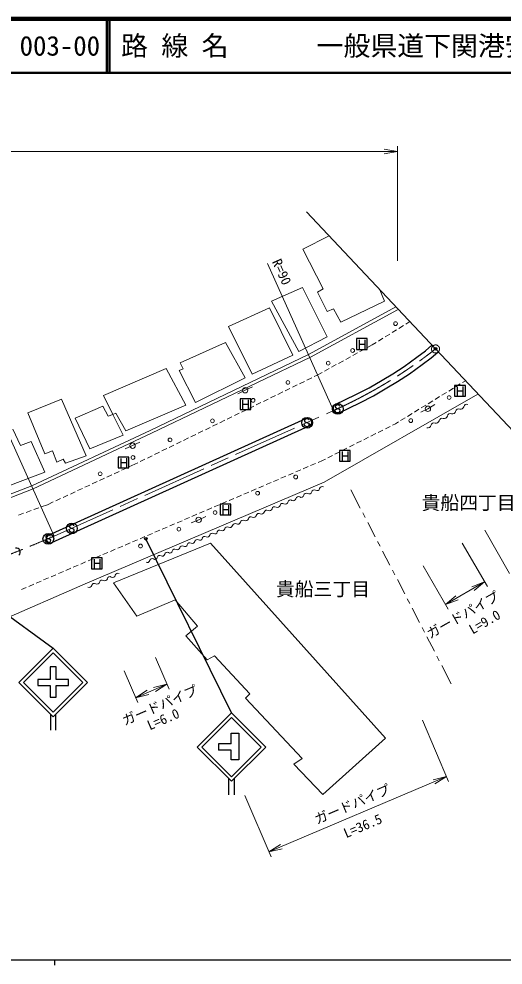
# Model space of a CAD drawing. Units: millimetres, scale not verified. Extents: x 40000 to 680000, y 20000 to 380000.
# Drawn here: x 161396 to 251405, y 204000 to 380000 of the extents above; entities that cross this region are included whole.
import ezdxf
from ezdxf.enums import TextEntityAlignment as Align

# ---------------------------------------------------------------- set-up
doc = ezdxf.new("R2010")
doc.units = ezdxf.units.MM
doc.header["$LTSCALE"] = 1000
doc.header["$PDMODE"] = 32
doc.header["$PDSIZE"] = 500
doc.linetypes.add('CHAIN', pattern=[18.5, 12, -1.5, 3.5, -1.5])
for name, color, linetype, lineweight in [('M-BMK', 2, 'CHAIN', 13), ('M-BMK-HTXT', 7, 'Continuous', 13), ('M-BMK-OTRS', 5, 'Continuous', 25), ('M-STR-HTXT', 7, 'Continuous', 13), ('M-STR-STRC', 7, 'Continuous', 25), ('M-TTL', 2, 'Continuous', 140), ('M-TTL-BAND', 7, 'Continuous', 25), ('M-TTL-LINE', 7, 'Continuous', 50), ('M-WORK', 1, 'Continuous', 13)]:
    doc.layers.add(name, color=color, linetype=linetype, lineweight=lineweight)
doc.layers.add('M-OTRS', color=6, linetype='Continuous')
doc.layers.add('M-TTL-TXT', color=7, linetype='Continuous')
doc.styles.add('ＭＳ ゴシック', font='')
doc.styles.get('ＭＳ ゴシック').set_extended_font_data('MS Gothic')

# ---------------------------------------------------------------- blocks, each defined once
blk = doc.blocks.new('open_arrow')
at = {"color": 0, "linetype": 'Continuous', "lineweight": -2}
blk.add_lwpolyline([(7.5, 1.25), (0, 0), (7.5, -1.25)], dxfattribs=at)

msp = doc.modelspace()

# ---------------------------------------------------------------- linework, layer by layer
at = {"layer": 'M-BMK'}
msp.add_line((167933, 283788), (219897, 307160), dxfattribs=at)
msp.add_circle((238850, 318611), 750, dxfattribs=at)
for centre, radius, start, end in [((183187, 389333), 90000, 294.07221, 308.20496), ((34106, 596343), 340000, 276.77247, 293.17921)]:
    msp.add_arc(centre, radius, start, end, dxfattribs=at)
at = {"layer": 'M-BMK-HTXT'}
for p, q in [((223116, 292409), (224866, 289021)), ((225324, 288133), (225783, 287244)), ((226242, 286356), (227619, 283690)), ((228078, 282802), (228537, 281913)), ((228995, 281025), (230372, 278359)), ((230831, 277471), (231290, 276582)), ((231749, 275694), (233125, 273028)), ((233584, 272140), (234043, 271251)), ((234502, 270363), (235878, 267697)), ((236337, 266809), (236796, 265920)), ((237255, 265032), (238632, 262366)), ((239090, 261478), (239549, 260589)), ((240008, 259701), (241758, 256313))]:
    msp.add_line(p, q, dxfattribs=at)
at = {"layer": 'M-BMK-OTRS'}
for p, q in [((238850, 318611), (214870, 344105)), ((262830, 293117), (238850, 318611))]:
    msp.add_line(p, q, dxfattribs=at)
at = {"layer": 'M-OTRS'}
msp.add_point((238850, 318611), dxfattribs=at)
at = {"layer": 'M-STR-HTXT'}
for p, q in [((231781, 335000), (231781, 356344)), ((73341, 355344), (231781, 355344)), ((219897, 307160), (207592, 334520)), ((167933, 283788), (155630, 311141)), ((248036, 284907), (252624, 276813)), ((243824, 282469), (248484, 274417)), ((236530, 278247), (241190, 270195)), ((240689, 271060), (247983, 275282)), ((186755, 261221), (189297, 255329)), ((180938, 258711), (183480, 252819)), ((183084, 253737), (188901, 256247)), ((236430, 249550), (241274, 238128)), ((207878, 225052), (240884, 239049)), ((203424, 235554), (208268, 224132))]:
    msp.add_line(p, q, dxfattribs=at)
at = {"layer": 'M-STR-STRC'}
for p, q in [((226155, 320530), (224155, 320530)), ((224155, 320530), (224155, 318530)), ((225687, 320325), (225687, 318620)), ((226155, 318530), (226155, 320530)), ((224695, 318615), (224695, 320314)), ((224695, 319530), (225687, 319530)), ((236953, 318287), (238178, 319325)), ((224155, 318530), (226155, 318530)), ((233044, 315363), (235358, 317067)), ((235358, 317067), (236953, 318287)), ((236379, 315708), (238020, 316963)), ((238020, 316963), (239277, 318028)), ((230902, 314003), (233044, 315363)), ((234005, 313959), (236379, 315708)), ((228916, 312814), (230902, 314003)), ((231794, 312556), (234005, 313959)), ((226492, 311391), (228916, 312814)), ((229783, 311352), (231794, 312556)), ((244397, 311805), (242397, 311805)), ((242397, 311805), (242397, 309805)), ((242937, 309890), (242937, 311589)), ((243928, 311600), (243928, 309895)), ((244397, 309805), (244397, 311805)), ((220191, 308264), (224038, 310125)), ((224038, 310125), (226492, 311391)), ((224798, 308604), (227313, 309902)), ((227313, 309902), (229783, 311352)), ((242397, 309805), (244397, 309805)), ((242937, 310805), (243928, 310805)), ((204507, 309354), (202507, 309354)), ((202507, 309354), (202507, 307354)), ((203047, 307439), (203047, 309138)), ((203047, 308354), (204038, 308354)), ((204038, 309149), (204038, 307444)), ((204507, 307354), (204507, 309354)), ((220346, 308081), (220218, 307942)), ((220477, 308174), (220346, 308081)), ((220643, 308207), (220477, 308174)), ((220759, 308191), (220643, 308207)), ((220903, 308119), (220759, 308191)), ((221013, 308044), (220903, 308119)), ((220931, 306734), (224798, 308604)), ((221047, 307933), (221013, 308044)), ((202507, 307354), (204507, 307354)), ((220204, 307054), (220165, 307164)), ((220218, 307942), (220202, 307829)), ((220202, 307829), (220287, 307646)), ((220288, 306876), (220204, 307054)), ((220287, 307646), (220438, 307573)), ((220391, 306803), (220288, 306876)), ((220537, 306728), (220391, 306803)), ((220438, 307573), (220970, 307385)), ((220658, 306711), (220537, 306728)), ((220825, 306740), (220658, 306711)), ((220950, 306836), (220825, 306740)), ((221021, 306985), (220950, 306836)), ((220970, 307385), (221051, 307212)), ((221051, 307212), (221021, 306985)), ((166919, 283980), (214710, 305663)), ((214490, 304482), (214451, 304592)), ((214504, 305371), (214488, 305257)), ((214488, 305257), (214574, 305075)), ((214574, 304305), (214490, 304482)), ((214632, 305509), (214504, 305371)), ((214574, 305075), (214725, 305001)), ((214764, 305602), (214632, 305509)), ((214725, 305001), (215257, 304813)), ((214930, 305636), (214764, 305602)), ((215045, 305619), (214930, 305636)), ((215190, 305547), (215045, 305619)), ((215300, 305472), (215190, 305547)), ((215257, 304813), (215337, 304640)), ((215334, 305361), (215300, 305472)), ((215337, 304640), (215307, 304413)), ((167530, 282634), (215330, 304296)), ((214678, 304231), (214574, 304305)), ((214824, 304156), (214678, 304231)), ((214944, 304139), (214824, 304156)), ((215112, 304168), (214944, 304139)), ((215236, 304264), (215112, 304168)), ((215307, 304413), (215236, 304264)), ((223003, 299729), (221003, 299729)), ((221003, 299729), (221003, 297729)), ((221544, 297814), (221544, 299513)), ((222535, 299524), (222535, 297819)), ((223003, 297729), (223003, 299729)), ((181856, 298471), (179856, 298471)), ((179856, 298471), (179856, 296471)), ((180396, 296556), (180396, 298255)), ((180396, 297471), (181387, 297471)), ((181387, 298266), (181387, 296561)), ((181856, 296471), (181856, 298471)), ((221003, 297729), (223003, 297729)), ((221544, 298729), (222535, 298729)), ((179856, 296471), (181856, 296471)), ((200810, 289767), (198810, 289767)), ((198810, 289767), (198810, 287767)), ((199350, 287851), (199350, 289551)), ((199350, 288767), (200341, 288767)), ((200341, 289562), (200341, 287857)), ((200810, 287767), (200810, 289767)), ((198810, 287767), (200810, 287767)), ((170782, 285706), (170766, 285592)), ((170766, 285592), (170852, 285410)), ((170911, 285844), (170782, 285706)), ((170852, 285410), (171003, 285336)), ((171042, 285937), (170911, 285844)), ((171003, 285336), (171535, 285148)), ((171208, 285971), (171042, 285937)), ((171324, 285954), (171208, 285971)), ((171468, 285882), (171324, 285954)), ((171578, 285807), (171468, 285882)), ((171535, 285148), (171615, 284975)), ((171612, 285696), (171578, 285807)), ((166410, 283765), (166394, 283651)), ((166394, 283651), (166479, 283469)), ((166538, 283904), (166410, 283765)), ((166479, 283469), (166630, 283396)), ((166669, 283997), (166538, 283904)), ((166630, 283396), (167163, 283207)), ((166835, 284030), (166669, 283997)), ((166951, 284014), (166835, 284030)), ((167095, 283941), (166951, 284014)), ((167205, 283867), (167095, 283941)), ((167240, 283755), (167205, 283867)), ((170769, 284817), (170729, 284927)), ((170853, 284640), (170769, 284817)), ((170956, 284566), (170853, 284640)), ((171102, 284491), (170956, 284566)), ((171222, 284474), (171102, 284491)), ((171390, 284503), (171222, 284474)), ((171515, 284599), (171390, 284503)), ((171586, 284748), (171515, 284599)), ((171615, 284975), (171586, 284748)), ((166396, 282877), (166357, 282987)), ((166480, 282699), (166396, 282877)), ((166583, 282625), (166480, 282699)), ((166730, 282550), (166583, 282625)), ((166850, 282533), (166730, 282550)), ((167017, 282562), (166850, 282533)), ((167142, 282658), (167017, 282562)), ((167213, 282807), (167142, 282658)), ((167163, 283207), (167243, 283035)), ((167243, 283035), (167213, 282807)), ((200908, 250915), (185006, 283312)), ((176880, 279734), (174880, 279734)), ((174880, 279734), (174880, 277734)), ((175421, 277819), (175421, 279518)), ((175421, 278734), (176412, 278734)), ((176412, 279529), (176412, 277824)), ((176880, 277734), (176880, 279734)), ((174880, 277734), (176880, 277734)), ((156372, 271219), (167762, 262925)), ((167262, 250697), (167262, 247697)), ((168262, 247697), (168262, 250697)), ((200829, 245124), (200829, 247138)), ((200829, 247138), (202267, 247138)), ((202267, 247138), (202267, 242152)), ((198528, 245124), (198528, 243974)), ((200829, 245124), (198528, 245124)), ((200829, 243974), (198528, 243974)), ((200829, 242152), (200829, 243974)), ((202267, 242152), (200829, 242152)), ((200408, 235687), (200408, 238687)), ((201408, 238687), (201408, 235687))]:
    msp.add_line(p, q, dxfattribs=at)
for points in [[(167762, 250197), (174126, 256561), (167762, 262925), (161398, 256561)], [(167762, 251045), (173278, 256561), (167762, 262076), (162247, 256561)], [(168337, 257136), (168337, 259473), (167187, 259473), (167187, 257136), (164886, 257136), (164886, 255985), (167187, 255985), (167187, 253864), (168337, 253864), (168337, 255985), (170639, 255985), (170639, 257136)], [(200908, 238187), (194544, 244551), (200908, 250915), (207272, 244551)], [(200908, 239035), (195393, 244551), (200908, 250066), (206423, 244551)]]:
    msp.add_lwpolyline(points, close=True, dxfattribs=at)
for centre, radius in [((220675, 307456), 1000), ((214961, 304884), 1000), ((171240, 285219), 1000), ((166867, 283279), 1000), ((185006, 283312), 250)]:
    msp.add_circle(centre, radius, dxfattribs=at)
for centre, radius, start, end in [((220662, 307548), 857, 123.31171, 288.3181), ((215100, 305016), 756, 287.75423, 121.05531), ((167207, 283299), 739, 112.89925, 295.91029), ((160916, 280848), 738, 307.66172, 100.34778)]:
    msp.add_arc(centre, radius, start, end, dxfattribs=at)
at = {"layer": 'M-TTL'}
msp.add_line((680000, 380000), (40000, 380000), dxfattribs=at)
at = {"layer": 'M-TTL-BAND'}
for p, q in [((40000, 205000), (579000, 205000)), ((168000, 205000), (168000, 204000))]:
    msp.add_line(p, q, dxfattribs=at)
at = {"layer": 'M-TTL-LINE'}
for p, q in [((177750, 380000), (177750, 370000)), ((178250, 380000), (178250, 370000)), ((40000, 370000), (680000, 370000))]:
    msp.add_line(p, q, dxfattribs=at)
at = {"layer": 'M-WORK'}
for p, q in [((219069, 339640), (214202, 337168)), ((214202, 337168), (217978, 329804)), ((214119, 330050), (208326, 327493)), ((218693, 320879), (214119, 330050)), ((217978, 329804), (216875, 329194)), ((216875, 329194), (218681, 325558)), ((229353, 327529), (228505, 329609)), ((208326, 327493), (213463, 318159)), ((221238, 323588), (229353, 327529)), ((207998, 326274), (200328, 322756)), ((212290, 317455), (207998, 326274)), ((215346, 317639), (231494, 326431)), ((215619, 317105), (231781, 325904)), ((218681, 325558), (219854, 326074)), ((219854, 326074), (221238, 323588)), ((200328, 322756), (204761, 313890)), ((230770, 321650), (231622, 322174)), ((232048, 322436), (232899, 322960)), ((233325, 323223), (234077, 323686)), ((213463, 318159), (218693, 320879)), ((228216, 320077), (229067, 320601)), ((229493, 320863), (230345, 321387)), ((199812, 319808), (191384, 316040)), ((203471, 313257), (199812, 319808)), ((224779, 318106), (225655, 318589)), ((226092, 318830), (227038, 319351)), ((227038, 319351), (227790, 319814)), ((185776, 303471), (215346, 317639)), ((186033, 302929), (215619, 317105)), ((204761, 313890), (212290, 317455)), ((222152, 316658), (223027, 317140)), ((223465, 317382), (224341, 317865)), ((191384, 316040), (191947, 314898)), ((219524, 315209), (220400, 315692)), ((220838, 315934), (221714, 316416)), ((188773, 315000), (177140, 309926)), ((192409, 308151), (188773, 315000)), ((191947, 314898), (191212, 314586)), ((191212, 314586), (194199, 308675)), ((216280, 313455), (216827, 313722)), ((216827, 313722), (217773, 314244)), ((218211, 314485), (219086, 314968)), ((194199, 308675), (203471, 313257)), ((203454, 310921), (204800, 311584)), ((212236, 311480), (213135, 311919)), ((213584, 312139), (214483, 312577)), ((214932, 312797), (215830, 313236)), ((242588, 311571), (243440, 312094)), ((243866, 312356), (244416, 312694)), ((177140, 309926), (178860, 306447)), ((203454, 310921), (202109, 310258)), ((208193, 309505), (209091, 309944)), ((209541, 310164), (210439, 310603)), ((210888, 310822), (211787, 311261)), ((218115, 293839), (246743, 310220)), ((240032, 310001), (240884, 310524)), ((241310, 310786), (242162, 311309)), ((169280, 309272), (163037, 306745)), ((173872, 298757), (169280, 309272)), ((181268, 303367), (192409, 308151)), ((205497, 308189), (206396, 308628)), ((206845, 308847), (207743, 309286)), ((236198, 307645), (237050, 308169)), ((237439, 307480), (238713, 308272)), ((237476, 308431), (238328, 308954)), ((238754, 309216), (239606, 309739)), ((163037, 306745), (166210, 299111)), ((177015, 307964), (171826, 305759)), ((177984, 306103), (177015, 307964)), ((178860, 306447), (177984, 306103)), ((178860, 306447), (179407, 306666)), ((180760, 302569), (178860, 306447)), ((179407, 306666), (181268, 303367)), ((201454, 306214), (202352, 306653)), ((202801, 306872), (203700, 307311)), ((204149, 307531), (205048, 307969)), ((233641, 306075), (234493, 306599)), ((234919, 306860), (235772, 307384)), ((237439, 307480), (236089, 306826)), ((171826, 305759), (174599, 300052)), ((197410, 304239), (198309, 304678)), ((198758, 304897), (199657, 305336)), ((200106, 305556), (201004, 305995)), ((230866, 304428), (231388, 304691)), ((231388, 304691), (231937, 305028)), ((232363, 305290), (233215, 305813)), ((161667, 300637), (160239, 303701)), ((163823, 293151), (185776, 303471)), ((164058, 292599), (186033, 302929)), ((194714, 302923), (195613, 303361)), ((196062, 303581), (196961, 304020)), ((226848, 302403), (227741, 302853)), ((228187, 303078), (229080, 303528)), ((229527, 303753), (230420, 304203)), ((163679, 301418), (161667, 300637)), ((166189, 295685), (163679, 301418)), ((174599, 300052), (180760, 302569)), ((182535, 300619), (183881, 301281)), ((190671, 300948), (191570, 301386)), ((192019, 301606), (192917, 302045)), ((193367, 302264), (194265, 302703)), ((224169, 301053), (225062, 301503)), ((225508, 301728), (226401, 302178)), ((166210, 299111), (167607, 299674)), ((167607, 299674), (168472, 297527)), ((182535, 300619), (181156, 300028)), ((186627, 298973), (187526, 299412)), ((187975, 299631), (188874, 300070)), ((189323, 300289), (190222, 300728)), ((220150, 299028), (221043, 299478)), ((221489, 299703), (222382, 300153)), ((222829, 300378), (223722, 300828)), ((168472, 297527), (169650, 298089)), ((169650, 298089), (170025, 297339)), ((170025, 297339), (173872, 298757)), ((183932, 297656), (184830, 298095)), ((185280, 298314), (186178, 298753)), ((216998, 297503), (217843, 297865)), ((217843, 297865), (218364, 298128)), ((218810, 298353), (219703, 298803)), ((147494, 288644), (166189, 295685)), ((179119, 295402), (180026, 295822)), ((180480, 296032), (181387, 296452)), ((181841, 296662), (182935, 297170)), ((182935, 297170), (183483, 297437)), ((212862, 295730), (213781, 296124)), ((214241, 296321), (215160, 296715)), ((215619, 296912), (216538, 297306)), ((175035, 293510), (175943, 293930)), ((176396, 294141), (177304, 294561)), ((177757, 294771), (178665, 295191)), ((208726, 293957), (209645, 294351)), ((210105, 294548), (211024, 294942)), ((211483, 295139), (212402, 295533)), ((147217, 286748), (163823, 293151)), ((147417, 286182), (164058, 292599)), ((172313, 292249), (173221, 292670)), ((173674, 292880), (174582, 293300)), ((173734, 274948), (218115, 293839)), ((204590, 292184), (205509, 292578)), ((205969, 292775), (206888, 293169)), ((207347, 293366), (208266, 293760)), ((168230, 290358), (169137, 290778)), ((169591, 290988), (170498, 291409)), ((170952, 291619), (171859, 292039)), ((200454, 290411), (201373, 290805)), ((201833, 291002), (202752, 291396)), ((203211, 291593), (204130, 291987)), ((164136, 288716), (165076, 289058)), ((165546, 289228), (166681, 289641)), ((166681, 289641), (167776, 290148)), ((196318, 288637), (197237, 289031)), ((197697, 289228), (198616, 289622)), ((199075, 289820), (199995, 290214)), ((161316, 287693), (162256, 288034)), ((162726, 288204), (163666, 288546)), ((192182, 286864), (193101, 287258)), ((193561, 287455), (194480, 287849)), ((194814, 286819), (196164, 287473)), ((194940, 288046), (195859, 288440)), ((188046, 285091), (188965, 285485)), ((189425, 285682), (190344, 286076)), ((190804, 286273), (191723, 286667)), ((194814, 286819), (193431, 286240)), ((183910, 283318), (184830, 283712)), ((185289, 283909), (186208, 284303)), ((186668, 284500), (187587, 284894)), ((178957, 275119), (197013, 282506)), ((179774, 281545), (180694, 281939)), ((181153, 282136), (182072, 282530)), ((182532, 282727), (183451, 283121)), ((197013, 282506), (229561, 246194)), ((175639, 279772), (176558, 280166)), ((177017, 280363), (177936, 280757)), ((178396, 280954), (179315, 281348)), ((171503, 277998), (172422, 278392)), ((172881, 278589), (173800, 278983)), ((174260, 279180), (175179, 279575)), ((167367, 276225), (168286, 276619)), ((168745, 276816), (169664, 277210)), ((170124, 277407), (171043, 277801)), ((151103, 265077), (173734, 274948)), ((163231, 274452), (164150, 274846)), ((164609, 275043), (165529, 275437)), ((165988, 275634), (166907, 276028)), ((183319, 268900), (178957, 275119)), ((161852, 273861), (162771, 274255)), ((190465, 271918), (183319, 268900)), ((194593, 267024), (190465, 271918)), ((192451, 265241), (194593, 267024)), ((196383, 260789), (192451, 265241)), ((197759, 261539), (196383, 260789)), ((204342, 254448), (197759, 261539)), ((203545, 253651), (204342, 254448)), ((214035, 242406), (203545, 253651)), ((229561, 246194), (217912, 235761)), ((212534, 241390), (214035, 242406)), ((217912, 235761), (212534, 241390))]:
    msp.add_line(p, q, dxfattribs=at)
for centre, radius in [((231424, 323323), 350), ((223438, 318327), 350), ((218900, 315970), 350), ((211406, 312382), 350), ((203454, 310921), 500), ((241381, 309567), 350), ((204933, 309040), 350), ((237439, 307480), 500), ((197369, 305240), 350), ((234239, 305275), 350), ((182535, 300619), 500), ((189488, 301687), 350), ((182592, 298415), 350), ((176506, 295389), 350), ((212849, 294791), 350), ((205777, 291765), 350), ((194814, 286819), 500), ((197861, 288177), 350), ((191142, 285081), 350), ((184000, 281950), 350)]:
    msp.add_circle(centre, radius, dxfattribs=at)
for centre, radius, start, end in [((244675, 307744), 581, 70.53718, 168.5537), ((241621, 306013), 581, 70.53718, 168.5537), ((242008, 307109), 581, 250.53718, 348.5537), ((243148, 306878), 581, 70.53718, 168.5537), ((243535, 307974), 581, 250.53718, 348.5537), ((238567, 304282), 581, 70.53718, 168.5537), ((238955, 305378), 581, 250.53718, 348.5537), ((240094, 305147), 581, 70.53718, 168.5537), ((240481, 306243), 581, 250.53718, 348.5537), ((237428, 304512), 581, 250.53718, 348.5537), ((216307, 291887), 499, 59.82613, 166.15717), ((216809, 292751), 499, 239.82613, 346.15717), ((217778, 292512), 499, 59.82613, 166.15717), ((211891, 290014), 499, 59.82613, 166.15717), ((212393, 290877), 499, 239.82613, 346.15717), ((213363, 290639), 499, 59.82613, 166.15717), ((213865, 291502), 499, 239.82613, 346.15717), ((214835, 291263), 499, 59.82613, 166.15717), ((215337, 292126), 499, 239.82613, 346.15717), ((207476, 288141), 499, 59.82613, 166.15717), ((207978, 289004), 499, 239.82613, 346.15717), ((208948, 288765), 499, 59.82613, 166.15717), ((209450, 289629), 499, 239.82613, 346.15717), ((210419, 289390), 499, 59.82613, 166.15717), ((210921, 290253), 499, 239.82613, 346.15717), ((203563, 287131), 499, 239.82613, 346.15717), ((204532, 286892), 499, 59.82613, 166.15717), ((205034, 287755), 499, 239.82613, 346.15717), ((206004, 287516), 499, 59.82613, 166.15717), ((206506, 288380), 499, 239.82613, 346.15717), ((199221, 285245), 459, 237.29561, 348.63571), ((200120, 285064), 459, 57.29561, 168.63571), ((200619, 285882), 499, 239.82613, 346.15717), ((201589, 285643), 499, 59.82613, 166.15717), ((202091, 286506), 499, 239.82613, 346.15717), ((203061, 286267), 499, 59.82613, 166.15717), ((195036, 283471), 459, 237.29561, 348.63571), ((195935, 283291), 459, 57.29561, 168.63571), ((196431, 284062), 459, 237.29561, 348.63571), ((197330, 283882), 459, 57.29561, 168.63571), ((197826, 284654), 459, 237.29561, 348.63571), ((198725, 284473), 459, 57.29561, 168.63571), ((190851, 281698), 459, 237.29561, 348.63571), ((191750, 281517), 459, 57.29561, 168.63571), ((192246, 282289), 459, 237.29561, 348.63571), ((193145, 282108), 459, 57.29561, 168.63571), ((193641, 282880), 459, 237.29561, 348.63571), ((194540, 282699), 459, 57.29561, 168.63571), ((187565, 279744), 459, 57.29561, 168.63571), ((188061, 280516), 459, 237.29561, 348.63571), ((188960, 280335), 459, 57.29561, 168.63571), ((189456, 281107), 459, 237.29561, 348.63571), ((190355, 280926), 459, 57.29561, 168.63571), ((185271, 279333), 459, 237.29561, 348.63571), ((186170, 279152), 459, 57.29561, 168.63571), ((186666, 279924), 459, 237.29561, 348.63571), ((178821, 276610), 492, 239.73828, 346.93744), ((179779, 276388), 492, 59.73828, 166.93744), ((174459, 274728), 492, 239.73828, 346.93744), ((175417, 274506), 492, 59.73828, 166.93744), ((175913, 275356), 492, 239.73828, 346.93744), ((176871, 275133), 492, 59.73828, 166.93744), ((177367, 275983), 492, 239.73828, 346.93744), ((178325, 275761), 492, 59.73828, 166.93744)]:
    msp.add_arc(centre, radius, start, end, dxfattribs=at)

# ---------------------------------------------------------------- block references
at = {"layer": 'M-STR-HTXT', "xscale": 333, "yscale": 333}
for p, rotation in [((231781, 355344), 180), ((247983, 275282), 210.1), ((240689, 271060), 30.1), ((188901, 256247), 203.3), ((183084, 253737), 23.3), ((240884, 239049), 203), ((207878, 225052), 23)]:
    msp.add_blockref('open_arrow', p, dxfattribs=dict(at, rotation=rotation))

# ---------------------------------------------------------------- texts
at = {"layer": 'M-BMK-HTXT', "style": 'ＭＳ ゴシック'}
for s, p in [('貴船四丁目', (245000, 290000)), ('貴船三丁目', (217921, 273945))]:
    msp.add_text(s, height=2566, dxfattribs=at).set_placement(p, align=Align.MIDDLE_CENTER)
at = {"layer": 'M-STR-HTXT', "style": 'ＭＳ ゴシック'}
for s, rotation, p in [('R=90', 294.217, (210270, 332946)), ('ガードパイプ', 29.545, (243913, 269164)), ('ガードパイプ', 23.338, (187586, 252339)), ('ガードパイプ', 22.98, (223355, 233931))]:
    msp.add_text(s, height=1833, rotation=rotation, dxfattribs=at).set_placement(p, align=Align.MIDDLE_CENTER)
for s, rotation, p in [('L=9.0', 30.061, (248715, 266560)), ('L=6.0', 23.338, (188800, 248381)), ('L=36.5', 22.98, (225888, 228548))]:
    msp.add_text(s, height=1833, rotation=rotation, dxfattribs=at).set_placement(p, align=Align.BOTTOM_CENTER)
at = {"layer": 'M-TTL-TXT', "style": 'ＭＳ ゴシック'}
for s, p in [('003-00', (161521, 375000)), ('路 線 名', (180380, 375000)), ('一般県道下関港安岡線', (216734, 375000))]:
    msp.add_text(s, height=3666, dxfattribs=at).set_placement(p, align=Align.MIDDLE_LEFT)

doc.saveas('drawing.dxf')
